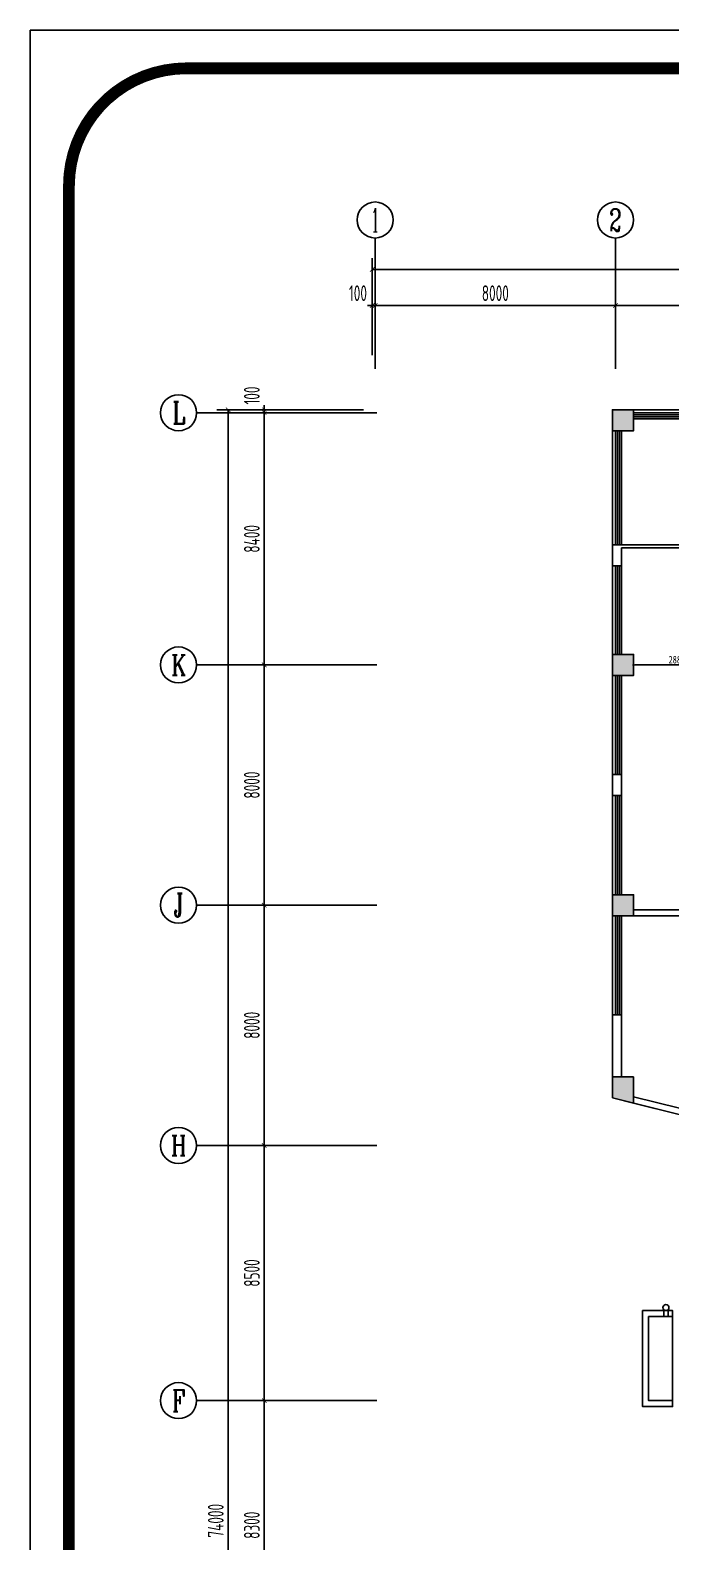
# Model space of a CAD drawing. Header units: inches. Extents: x -584 to 1446124, y -108140 to 99637.
# Drawn here: x 1092541 to 1113864, y -63846 to -13508 of the extents above; entities that cross this region are included whole.
import ezdxf
from ezdxf.enums import TextEntityAlignment as Align

# ---------------------------------------------------------------- set-up
doc = ezdxf.new("R2010")
doc.units = ezdxf.units.IN
doc.header["$MEASUREMENT"] = 0
doc.linetypes.add('DASH', pattern=[0.35, 0.25, -0.1])
for name, color, linetype in [('AXIS', 3, 'Continuous'), ('AXIS_TEXT', 7, 'Continuous'), ('COLUMN', 6, 'Continuous'), ('PUB_HATCH', 8, 'Continuous'), ('PUB_STRM', 4, 'Continuous'), ('STAIR', 6, 'Continuous'), ('WALL', 7, 'Continuous'), ('WINDOW', 3, 'Continuous'), ('外框', 7, 'Continuous'), ('电位', 1, 'Continuous')]:
    doc.layers.add(name, color=color, linetype=linetype)
doc.styles.add('_TCH_AXIS', font='COMPLEX', dxfattribs={"bigfont": 'GBCBIG'})
doc.styles.add('_TCH_DIM_T3', font='TSSDENG', dxfattribs={"width": 0.64, "bigfont": 'TSSDCHN'})
doc.styles.add('COMPLEX', font='stylu.ttf')
doc.styles.get("Standard").update_dxf_attribs({"font": '', "width": 0.7, "height": 250})
doc.styles.get('Standard').set_extended_font_data('NSimSun')
doc.dimstyles.new('_TCH_ARCH&&150', dxfattribs={"dimtxt": 525, "dimasz": 150, "dimexe": 375, "dimexo": 450, "dimgap": 150, "dimtad": 1, "dimdec": 0, "dimzin": 0, "dimdsep": 46, "dimtxsty": '_TCH_DIM_T3', "dimblk": 'ARCHTICK', "dimcen": 0.09, "dimclrt": 7, "dimazin": 2, "dimtfac": 1, "dimtdec": 0, "dimtix": 1, "dimtmove": 2, "dimatfit": 3, "dimfxl": 0, "dimtolj": 1, "dimtzin": 0, "dimarcsym": 0})
doc.dimstyles.new('电路', dxfattribs={"dimscale": 80, "dimtxt": 2.5, "dimasz": 1, "dimexe": 2, "dimexo": 1, "dimtad": 1, "dimdec": 0, "dimtxsty": 'Standard', "dimblk": 'DOT', "dimcen": 1, "dimclrd": 6, "dimclre": 6, "dimclrt": 6, "dimadec": 0, "dimazin": 0, "dimtfac": 1, "dimtdec": 0, "dimtmove": 0, "dimatfit": 3, "dimfxl": 0, "dimarcsym": 0})

# ---------------------------------------------------------------- blocks, each defined once
blk = doc.blocks.new('_ArchTick')
at = {"color": 0, "linetype": 'ByBlock', "const_width": 0.15}
blk.add_lwpolyline([(-0.5, -0.5), (0.5, 0.5)], dxfattribs=at)
blk = doc.blocks.new('*D308')
at = {"layer": 'AXIS', "color": 0, "lineweight": -2, "transparency": 16777216}
for p, q in [((1103630, -59146), (1099955, -59146)), ((1100330, -67446), (1100330, -59146)), ((1103630, -67446), (1099955, -67446))]:
    blk.add_line(p, q, dxfattribs=at)
at = {"layer": 'Defpoints', "color": 0, "transparency": 16777216}
for p in [(1100330, -59146), (1104080, -59146), (1104080, -67446)]:
    blk.add_point(p, dxfattribs=at)
at = {"layer": 'AXIS', "color": 0, "lineweight": -2, "transparency": 16777216, "xscale": 150, "yscale": 150, "zscale": 150}
for p, rotation in [((1100330, -59146), 90), ((1100330, -67446), 270)]:
    blk.add_blockref('_ArchTick', p, dxfattribs=dict(at, rotation=rotation))
at = {"layer": 'AXIS', "color": 7, "transparency": 16777216, "insert": (1099918, -63296), "char_height": 525, "attachment_point": 5, "rotation": 90, "style": '_TCH_DIM_T3'}
blk.add_mtext('\\A1;8300', dxfattribs=at)
blk = doc.blocks.new('*D309')
at = {"layer": 'AXIS', "color": 0, "lineweight": -2, "transparency": 16777216}
for p, q in [((1103630, -50646), (1099955, -50646)), ((1100330, -59146), (1100330, -50646)), ((1103630, -59146), (1099955, -59146))]:
    blk.add_line(p, q, dxfattribs=at)
at = {"layer": 'Defpoints', "color": 0, "transparency": 16777216}
for p in [(1100330, -50646), (1104080, -50646), (1104080, -59146)]:
    blk.add_point(p, dxfattribs=at)
at = {"layer": 'AXIS', "color": 0, "lineweight": -2, "transparency": 16777216, "xscale": 150, "yscale": 150, "zscale": 150}
for p, rotation in [((1100330, -50646), 90), ((1100330, -59146), 270)]:
    blk.add_blockref('_ArchTick', p, dxfattribs=dict(at, rotation=rotation))
at = {"layer": 'AXIS', "color": 7, "transparency": 16777216, "insert": (1099918, -54896), "char_height": 525, "attachment_point": 5, "rotation": 90, "style": '_TCH_DIM_T3'}
blk.add_mtext('\\A1;8500', dxfattribs=at)
blk = doc.blocks.new('*D310')
at = {"layer": 'AXIS', "color": 0, "lineweight": -2, "transparency": 16777216}
for p, q in [((1103630, -42646), (1099955, -42646)), ((1100330, -50646), (1100330, -42646)), ((1103630, -50646), (1099955, -50646))]:
    blk.add_line(p, q, dxfattribs=at)
at = {"layer": 'Defpoints', "color": 0, "transparency": 16777216}
for p in [(1100330, -42646), (1104080, -42646), (1104080, -50646)]:
    blk.add_point(p, dxfattribs=at)
at = {"layer": 'AXIS', "color": 0, "lineweight": -2, "transparency": 16777216, "xscale": 150, "yscale": 150, "zscale": 150}
for p, rotation in [((1100330, -42646), 90), ((1100330, -50646), 270)]:
    blk.add_blockref('_ArchTick', p, dxfattribs=dict(at, rotation=rotation))
at = {"layer": 'AXIS', "color": 7, "transparency": 16777216, "insert": (1099918, -46646), "char_height": 525, "attachment_point": 5, "rotation": 90, "style": '_TCH_DIM_T3'}
blk.add_mtext('\\A1;8000', dxfattribs=at)
blk = doc.blocks.new('*D311')
at = {"layer": 'AXIS', "color": 0, "lineweight": -2, "transparency": 16777216}
for p, q in [((1103630, -34646), (1099955, -34646)), ((1100330, -42646), (1100330, -34646)), ((1103630, -42646), (1099955, -42646))]:
    blk.add_line(p, q, dxfattribs=at)
at = {"layer": 'Defpoints', "color": 0, "transparency": 16777216}
for p in [(1100330, -34646), (1104080, -34646), (1104080, -42646)]:
    blk.add_point(p, dxfattribs=at)
at = {"layer": 'AXIS', "color": 0, "lineweight": -2, "transparency": 16777216, "xscale": 150, "yscale": 150, "zscale": 150}
for p, rotation in [((1100330, -34646), 90), ((1100330, -42646), 270)]:
    blk.add_blockref('_ArchTick', p, dxfattribs=dict(at, rotation=rotation))
at = {"layer": 'AXIS', "color": 7, "transparency": 16777216, "insert": (1099918, -38646), "char_height": 525, "attachment_point": 5, "rotation": 90, "style": '_TCH_DIM_T3'}
blk.add_mtext('\\A1;8000', dxfattribs=at)
blk = doc.blocks.new('*D312')
at = {"layer": 'AXIS', "color": 0, "lineweight": -2, "transparency": 16777216}
for p, q in [((1103630, -26246), (1099955, -26246)), ((1100330, -34646), (1100330, -26246)), ((1103630, -34646), (1099955, -34646))]:
    blk.add_line(p, q, dxfattribs=at)
at = {"layer": 'Defpoints', "color": 0, "transparency": 16777216}
for p in [(1100330, -26246), (1104080, -26246), (1104080, -34646)]:
    blk.add_point(p, dxfattribs=at)
at = {"layer": 'AXIS', "color": 0, "lineweight": -2, "transparency": 16777216, "xscale": 150, "yscale": 150, "zscale": 150}
for p, rotation in [((1100330, -26246), 90), ((1100330, -34646), 270)]:
    blk.add_blockref('_ArchTick', p, dxfattribs=dict(at, rotation=rotation))
at = {"layer": 'AXIS', "color": 7, "transparency": 16777216, "insert": (1099918, -30446), "char_height": 525, "attachment_point": 5, "rotation": 90, "style": '_TCH_DIM_T3'}
blk.add_mtext('\\A1;8400', dxfattribs=at)
blk = doc.blocks.new('*D313')
at = {"layer": 'AXIS', "color": 0, "lineweight": -2, "transparency": 16777216}
for p, q in [((1103630, -26146), (1099955, -26146)), ((1100330, -26146), (1100330, -25996)), ((1100330, -26246), (1100330, -26146)), ((1103630, -26246), (1099955, -26246)), ((1100330, -26246), (1100330, -26396))]:
    blk.add_line(p, q, dxfattribs=at)
at = {"layer": 'Defpoints', "color": 0, "transparency": 16777216}
for p in [(1100330, -26146), (1104080, -26146), (1104080, -26246)]:
    blk.add_point(p, dxfattribs=at)
at = {"layer": 'AXIS', "color": 0, "lineweight": -2, "transparency": 16777216, "xscale": 150, "yscale": 150, "zscale": 150}
for p, rotation in [((1100330, -26146), 270), ((1100330, -26246), 90)]:
    blk.add_blockref('_ArchTick', p, dxfattribs=dict(at, rotation=rotation))
at = {"layer": 'AXIS', "color": 7, "transparency": 16777216, "insert": (1099918, -25673), "char_height": 525, "attachment_point": 5, "rotation": 90, "style": '_TCH_DIM_T3'}
blk.add_mtext('\\A1;100', dxfattribs=at)
blk = doc.blocks.new('*D314')
at = {"layer": 'AXIS', "color": 0, "lineweight": -2, "transparency": 16777216}
for p, q in [((1103630, -26146), (1098755, -26146)), ((1099130, -100146), (1099130, -26146)), ((1103630, -100146), (1098755, -100146))]:
    blk.add_line(p, q, dxfattribs=at)
at = {"layer": 'Defpoints', "color": 0, "transparency": 16777216}
for p in [(1099130, -26146), (1104080, -26146), (1104080, -100146)]:
    blk.add_point(p, dxfattribs=at)
at = {"layer": 'AXIS', "color": 0, "lineweight": -2, "transparency": 16777216, "xscale": 150, "yscale": 150, "zscale": 150}
for p, rotation in [((1099130, -26146), 90), ((1099130, -100146), 270)]:
    blk.add_blockref('_ArchTick', p, dxfattribs=dict(at, rotation=rotation))
at = {"layer": 'AXIS', "color": 7, "transparency": 16777216, "insert": (1098718, -63146), "char_height": 525, "attachment_point": 5, "rotation": 90, "style": '_TCH_DIM_T3'}
blk.add_mtext('\\A1;74000', dxfattribs=at)
blk = doc.blocks.new('*D315')
at = {"layer": 'AXIS', "color": 0, "lineweight": -2, "transparency": 16777216}
for p, q in [((1103924, -24331), (1103924, -22302)), ((1104024, -24331), (1104024, -22302)), ((1103924, -22677), (1103774, -22677)), ((1103924, -22677), (1104024, -22677)), ((1104024, -22677), (1104174, -22677))]:
    blk.add_line(p, q, dxfattribs=at)
at = {"layer": 'Defpoints', "color": 0, "transparency": 16777216}
for p in [(1104024, -22677), (1103924, -24781), (1104024, -24781)]:
    blk.add_point(p, dxfattribs=at)
at = {"layer": 'AXIS', "color": 0, "lineweight": -2, "transparency": 16777216, "xscale": 150, "yscale": 150, "zscale": 150}
blk.add_blockref('_ArchTick', (1103924, -22677), dxfattribs=at)
at = {"layer": 'AXIS', "color": 0, "lineweight": -2, "transparency": 16777216, "xscale": 150, "yscale": 150, "zscale": 150, "rotation": 180}
blk.add_blockref('_ArchTick', (1104024, -22677), dxfattribs=at)
at = {"layer": 'AXIS', "color": 7, "transparency": 16777216, "insert": (1103451, -22265), "char_height": 525, "attachment_point": 5, "style": '_TCH_DIM_T3'}
blk.add_mtext('\\A1;100', dxfattribs=at)
blk = doc.blocks.new('*D316')
at = {"layer": 'AXIS', "color": 0, "lineweight": -2, "transparency": 16777216}
for p, q in [((1104024, -24331), (1104024, -22302)), ((1112024, -24331), (1112024, -22302)), ((1104024, -22677), (1112024, -22677))]:
    blk.add_line(p, q, dxfattribs=at)
at = {"layer": 'Defpoints', "color": 0, "transparency": 16777216}
for p in [(1112024, -22677), (1104024, -24781), (1112024, -24781)]:
    blk.add_point(p, dxfattribs=at)
at = {"layer": 'AXIS', "color": 0, "lineweight": -2, "transparency": 16777216, "xscale": 150, "yscale": 150, "zscale": 150, "rotation": 180}
blk.add_blockref('_ArchTick', (1104024, -22677), dxfattribs=at)
at = {"layer": 'AXIS', "color": 0, "lineweight": -2, "transparency": 16777216, "xscale": 150, "yscale": 150, "zscale": 150}
blk.add_blockref('_ArchTick', (1112024, -22677), dxfattribs=at)
at = {"layer": 'AXIS', "color": 7, "transparency": 16777216, "insert": (1108024, -22265), "char_height": 525, "attachment_point": 5, "style": '_TCH_DIM_T3'}
blk.add_mtext('\\A1;8000', dxfattribs=at)
blk = doc.blocks.new('*D317')
at = {"layer": 'AXIS', "color": 0, "lineweight": -2, "transparency": 16777216}
for p, q in [((1112024, -24331), (1112024, -22302)), ((1120224, -24331), (1120224, -22302)), ((1112024, -22677), (1120224, -22677))]:
    blk.add_line(p, q, dxfattribs=at)
at = {"layer": 'Defpoints', "color": 0, "transparency": 16777216}
for p in [(1120224, -22677), (1112024, -24781), (1120224, -24781)]:
    blk.add_point(p, dxfattribs=at)
at = {"layer": 'AXIS', "color": 0, "lineweight": -2, "transparency": 16777216, "xscale": 150, "yscale": 150, "zscale": 150, "rotation": 180}
blk.add_blockref('_ArchTick', (1112024, -22677), dxfattribs=at)
at = {"layer": 'AXIS', "color": 0, "lineweight": -2, "transparency": 16777216, "xscale": 150, "yscale": 150, "zscale": 150}
blk.add_blockref('_ArchTick', (1120224, -22677), dxfattribs=at)
at = {"layer": 'AXIS', "color": 7, "transparency": 16777216, "insert": (1116124, -22265), "char_height": 525, "attachment_point": 5, "style": '_TCH_DIM_T3'}
blk.add_mtext('\\A1;8200', dxfattribs=at)
blk = doc.blocks.new('*D326')
at = {"layer": 'AXIS', "color": 0, "lineweight": -2, "transparency": 16777216}
for p, q in [((1103924, -24331), (1103924, -21102)), ((1184224, -24331), (1184224, -21102)), ((1103924, -21477), (1184224, -21477))]:
    blk.add_line(p, q, dxfattribs=at)
at = {"layer": 'Defpoints', "color": 0, "transparency": 16777216}
for p in [(1184224, -21477), (1103924, -24781), (1184224, -24781)]:
    blk.add_point(p, dxfattribs=at)
at = {"layer": 'AXIS', "color": 0, "lineweight": -2, "transparency": 16777216, "xscale": 150, "yscale": 150, "zscale": 150, "rotation": 180}
blk.add_blockref('_ArchTick', (1103924, -21477), dxfattribs=at)
at = {"layer": 'AXIS', "color": 0, "lineweight": -2, "transparency": 16777216, "xscale": 150, "yscale": 150, "zscale": 150}
blk.add_blockref('_ArchTick', (1184224, -21477), dxfattribs=at)
at = {"layer": 'AXIS', "color": 7, "transparency": 16777216, "insert": (1144074, -21065), "char_height": 525, "attachment_point": 5, "style": '_TCH_DIM_T3'}
blk.add_mtext('\\A1;80300', dxfattribs=at)
blk = doc.blocks.new('$TCHSYS$WIN2D')
for p, q in [((-0.5, 0.5), (0.5, 0.5)), ((-0.5, 0.5), (-0.5, -0.5)), ((0.5, 0.5), (0.5, -0.5)), ((0.5, 0.167), (-0.5, 0.167)), ((0.5, -0.167), (-0.5, -0.167)), ((-0.5, -0.5), (0.5, -0.5))]:
    blk.add_line(p, q)
blk = doc.blocks.new('_AXISO')
blk.add_circle((0, 0), 0.5)
at = {"layer": 'AXIS_TEXT', "style": 'COMPLEX', "width": 1.041667}
blk.add_attdef('A', text='', height=0.56, dxfattribs=at).set_placement((-0.25, -0.28), (0.25, -0.28), align=Align.FIT)
blk = doc.blocks.new('_FZH')
at = {"layer": 'WALL'}
blk.add_lwpolyline([(-0.5, -0.5), (0.5, -0.5), (0.5, 0.5), (-0.5, 0.5)], close=True, dxfattribs=at)
blk.add_solid([(-0.5, -0.5), (0.5, -0.5), (-0.5, 0.5), (0.5, 0.5)], dxfattribs=at)
blk = doc.blocks.new('_DOT')
at = {"color": 0, "linetype": 'ByBlock'}
blk.add_line((-0.5, 0), (-1, 0), dxfattribs=at)
at = {"color": 0, "linetype": 'ByBlock', "const_width": 0.5}
blk.add_lwpolyline([(-0.25, 0, 1), (0.25, 0, 1)], format="xyb", close=True, dxfattribs=at)
blk = doc.blocks.new('*D399')
at = {"layer": 'Defpoints', "color": 0, "transparency": 16777216}
for p in [(1112624, -34646), (1112624, -34928), (1115509, -34928)]:
    blk.add_point(p, dxfattribs=at)
at = {"layer": '电位', "color": 6, "lineweight": -2, "transparency": 16777216}
for p, q in [((1112624, -34848), (1112624, -34486)), ((1115429, -34646), (1112704, -34646)), ((1115509, -34848), (1115509, -34486))]:
    blk.add_line(p, q, dxfattribs=at)
at = {"layer": '电位', "color": 6, "lineweight": -2, "transparency": 16777216, "xscale": 80, "yscale": 80, "zscale": 80, "rotation": 180}
blk.add_blockref('_DOT', (1112624, -34646), dxfattribs=at)
at = {"layer": '电位', "color": 6, "lineweight": -2, "transparency": 16777216, "xscale": 80, "yscale": 80, "zscale": 80}
blk.add_blockref('_DOT', (1115509, -34646), dxfattribs=at)
at = {"layer": '电位', "color": 6, "transparency": 16777216, "insert": (1114067, -34471), "char_height": 250, "attachment_point": 5}
blk.add_mtext('2886', dxfattribs=at)

msp = doc.modelspace()

# ---------------------------------------------------------------- hatches: boundary and pattern name
at = {"layer": 'PUB_HATCH'}
msp.add_hatch(color=256, dxfattribs=at).paths.add_polyline_path([(1112623.9, -48361.9), (1111923.9, -48361.9), (1111923.9, -49061.9), (1112623.9, -49236.4)])

# ---------------------------------------------------------------- linework, layer by layer
for p, q in [((1112623.9, -26146), (1131873.9, -26146)), ((1111923.9, -46296), (1111923.9, -26846))]:
    msp.add_line(p, q)
at = {"layer": 'AXIS'}
for p, q in [((1104023.9, -24780.8), (1104023.9, -20427.3)), ((1112023.9, -24780.8), (1112023.9, -20427.3)), ((1104080.1, -26246), (1098080.1, -26246)), ((1104080.1, -34646), (1098080.1, -34646)), ((1104080.1, -42646), (1098080.1, -42646)), ((1104080.1, -50646), (1098080.1, -50646)), ((1104080.1, -59146), (1098080.1, -59146))]:
    msp.add_line(p, q, dxfattribs=at)
at = {"layer": 'COLUMN'}
for p, q in [((1112023.9, -30646), (1111923.9, -30646)), ((1111923.9, -30646), (1111923.9, -31346)), ((1112223.9, -31346), (1112223.9, -30746)), ((1111923.9, -31346), (1112023.9, -31346)), ((1112023.9, -38296), (1111923.9, -38296)), ((1111923.9, -38296), (1111923.9, -38996)), ((1112223.9, -38996), (1112223.9, -38296)), ((1111923.9, -38996), (1112023.9, -38996)), ((1112023.9, -46296), (1111923.9, -46296)), ((1111923.9, -46296), (1111923.9, -46996)), ((1112223.9, -46996), (1112223.9, -46296)), ((1112623.9, -48361.9), (1111923.9, -48361.9)), ((1111923.9, -48361.9), (1111923.9, -49061.9)), ((1112623.9, -49236.4), (1112623.9, -48361.9)), ((1111923.9, -49061.9), (1112623.9, -49236.4))]:
    msp.add_line(p, q, dxfattribs=at)
at = {"layer": 'PUB_STRM', "linetype": 'DASH'}
for p, q in [((1113634.6, -56346), (1113634.6, -56146)), ((1113774.6, -56346), (1113774.6, -56146))]:
    msp.add_line(p, q, dxfattribs=at)
at = {"layer": 'PUB_STRM'}
msp.add_circle((1113704.6, -56046), 100, dxfattribs=at)
at = {"layer": 'STAIR', "color": 8, "ltscale": 3}
msp.add_line((1111923.9, -49061.9), (1136223.9, -55120.6), dxfattribs=at)
at = {"layer": 'STAIR'}
msp.add_lwpolyline([(1112923.9, -56146), (1113923.9, -56146), (1113923.9, -59346), (1112923.9, -59346)], close=True, dxfattribs=at)
msp.add_lwpolyline([(1113923.9, -59146), (1113123.9, -59146), (1113123.9, -56346), (1113923.9, -56346)], dxfattribs=at)
at = {"layer": 'WALL'}
for p, q in [((1117673.9, -30646), (1112223.9, -30646)), ((1112223.9, -30746), (1117673.9, -30746)), ((1118273.9, -42796), (1112623.9, -42796)), ((1112623.9, -42996), (1118273.9, -42996)), ((1111923.9, -48361.9), (1111923.9, -46996)), ((1112223.9, -48361.9), (1112223.9, -46996)), ((1112623.9, -49030.3), (1114150.6, -49411)), ((1112623.9, -49236.4), (1114102.2, -49605))]:
    msp.add_line(p, q, dxfattribs=at)
at = {"layer": '外框', "lineweight": -2}
for p, q in [((1092541.1, -13507.8), (1226478.5, -13507.8)), ((1092541.1, -107364.8), (1092541.1, -13507.8))]:
    msp.add_line(p, q, dxfattribs=at)
at = {"layer": '外框', "lineweight": -2, "const_width": 391.5}
msp.add_lwpolyline([(1097744.8, -106129.4), (1221075.8, -106129.4, 0.4142136), (1224991.1, -102214.2), (1224991.1, -18691.3, 0.4142136), (1221075.8, -14776.1), (1097744.8, -14776.1, 0.4142136), (1093829.6, -18691.3), (1093829.6, -102214.2, 0.4142136)], format="xyb", close=True, dxfattribs=at)

# ---------------------------------------------------------------- block references
at = {"layer": 'AXIS'}
ref = msp.add_blockref('_AXISO', (1104023.9, -19827.3), dxfattribs=dict(at, xscale=1200, yscale=1200, zscale=1200))
ref.add_attrib('A', '1', dxfattribs={"layer": 'AXIS_TEXT', "height": 794.6, "style": '_TCH_AXIS', "width": 0.8}).set_placement((1103887.6, -20224.6), (1104160.1, -20224.6), align=Align.FIT)
ref = msp.add_blockref('_AXISO', (1112023.9, -19827.3), dxfattribs=dict(at, xscale=1200, yscale=1200, zscale=1200))
ref.add_attrib('A', '2', dxfattribs={"layer": 'AXIS_TEXT', "height": 741.2, "style": '_TCH_AXIS', "width": 0.8}).set_placement((1111826.2, -20197.9), (1112221.5, -20197.9), align=Align.FIT)
ref = msp.add_blockref('_AXISO', (1097480.1, -26246), dxfattribs=dict(at, xscale=1200, yscale=1200, zscale=1200))
ref.add_attrib('A', 'L', dxfattribs={"layer": 'AXIS_TEXT', "height": 729.3, "style": '_TCH_AXIS', "width": 0.8}).set_placement((1097271.7, -26610.7), (1097688.5, -26610.7), align=Align.FIT)
ref = msp.add_blockref('_AXISO', (1097480.1, -34646), dxfattribs=dict(at, xscale=1200, yscale=1200, zscale=1200))
ref.add_attrib('A', 'K', dxfattribs={"layer": 'AXIS_TEXT', "height": 680.5, "style": '_TCH_AXIS', "width": 0.8}).set_placement((1097233.8, -34986.3), (1097726.4, -34986.3), align=Align.FIT)
ref = msp.add_blockref('_AXISO', (1097480.1, -42646), dxfattribs=dict(at, xscale=1200, yscale=1200, zscale=1200))
ref.add_attrib('A', 'J', dxfattribs={"layer": 'AXIS_TEXT', "height": 774.7, "style": '_TCH_AXIS', "width": 0.8}).set_placement((1097317.8, -43033.4), (1097642.4, -43033.4), align=Align.FIT)
ref = msp.add_blockref('_AXISO', (1097480.1, -50646), dxfattribs=dict(at, xscale=1200, yscale=1200, zscale=1200))
ref.add_attrib('A', 'H', dxfattribs={"layer": 'AXIS_TEXT', "height": 668.2, "style": '_TCH_AXIS', "width": 0.8}).set_placement((1097225.6, -50980.1), (1097734.6, -50980.1), align=Align.FIT)
ref = msp.add_blockref('_AXISO', (1097480.1, -59146), dxfattribs=dict(at, xscale=1200, yscale=1200, zscale=1200))
ref.add_attrib('A', 'F', dxfattribs={"layer": 'AXIS_TEXT', "height": 717.3, "style": '_TCH_AXIS', "width": 0.8}).set_placement((1097261.5, -59504.7), (1097698.7, -59504.7), align=Align.FIT)
at = {"layer": 'COLUMN', "xscale": 700, "yscale": 700, "zscale": 700}
for p in [(1112273.9, -26496), (1112273.9, -34646), (1112273.9, -42646)]:
    msp.add_blockref('_FZH', p, dxfattribs=at)
at = {"layer": 'WINDOW'}
for p, xscale, yscale, zscale, rotation in [((1114248.9, -26346), 3250, 200, 3250, 180), ((1112123.9, -28746), 3800, -200, 3800, 90), ((1112123.9, -32821), 2950, -200, 2950, 90), ((1112123.9, -36646), -3300, -200, -3300, 90), ((1112123.9, -40646), 3300, -200, 3300, 90), ((1112123.9, -44646), 3300, -200, 3300, 90)]:
    msp.add_blockref('$TCHSYS$WIN2D', p, dxfattribs=dict(at, xscale=xscale, yscale=yscale, zscale=zscale, rotation=rotation))

# ---------------------------------------------------------------- dimensions: what is measured, and where the dimension line sits
at = {"layer": 'AXIS'}
for p1, p2, distance, picture, middle in [((1103923.9, -24780.8), (1184223.9, -24780.8), 3303.5, '*D326', (1144073.9, -21064.8)), ((1104023.9, -24780.8), (1112023.9, -24780.8), 2103.5, '*D316', (1108023.9, -22264.8)), ((1112023.9, -24780.8), (1120223.9, -24780.8), 2103.5, '*D317', (1116123.9, -22264.8)), ((1104080.1, -100146), (1104080.1, -26146), 4950, '*D314', (1098717.6, -63146)), ((1104080.1, -34646), (1104080.1, -26246), 3750, '*D312', (1099917.6, -30446)), ((1104080.1, -42646), (1104080.1, -34646), 3750, '*D311', (1099917.6, -38646)), ((1104080.1, -50646), (1104080.1, -42646), 3750, '*D310', (1099917.6, -46646)), ((1104080.1, -59146), (1104080.1, -50646), 3750, '*D309', (1099917.6, -54896)), ((1104080.1, -67446), (1104080.1, -59146), 3750, '*D308', (1099917.6, -63296))]:
    dim = msp.add_aligned_dim(p1=p1, p2=p2, distance=distance, dimstyle='_TCH_ARCH&&150', dxfattribs=at)
    dim.commit()
    dim.dimension.update_dxf_attribs({"geometry": picture, "text_midpoint": middle})
for base, p1, p2, angle, picture, middle in [((1104023.9, -22677.3), (1103923.9, -24780.8), (1104023.9, -24780.8), 360, '*D315', (1103450.8, -22264.8)), ((1100330.1, -26146), (1104080.1, -26246), (1104080.1, -26146), 90, '*D313', (1099917.6, -25672.9))]:
    dim = msp.add_linear_dim(base=base, p1=p1, p2=p2, angle=angle, dimstyle='_TCH_ARCH&&150', dxfattribs=at)
    dim.commit()
    dim.dimension.update_dxf_attribs({"geometry": picture, "text_midpoint": middle, "dimtype": 161})
at = {"layer": '电位', "color": 1}
dim = msp.add_linear_dim(base=(1112623.9, -34646), p1=(1115509.5, -34928), p2=(1112623.9, -34928), dimstyle='电路', override={"dimfxl": 6, "dimfxlon": 1}, dxfattribs=at)
dim.commit()
dim.dimension.update_dxf_attribs({"geometry": '*D399', "text_midpoint": (1114066.7, -34471)})

doc.saveas('drawing.dxf')
